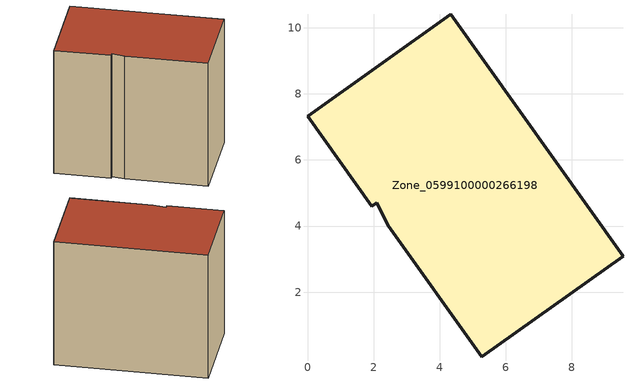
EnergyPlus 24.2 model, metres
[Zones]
Zone_0599100000266198
 floor ground (C_G): 2.45,4.01 2.1,4.7 1.94,4.59 0,7.32 4.33,10.41 9.55,3.09 5.28,0.04 z0
 wall outside (C_F): 9.55,3.09 4.33,10.41 0,7.32 1.94,4.59 2.1,4.7 2.45,4.01 5.28,0.04 9.55,3.09 z0:8.05
 roof outside (C_R): 2.1,4.7 2.45,4.01 5.28,0.04 9.55,3.09 4.33,10.41 0,7.32 1.94,4.59 z8.05
[BUILDING]
Pand.0599100000266198: North Axis=0; Terrain=City; Loads Convergence Tolerance Value=0.04; Temperature Convergence Tolerance Value=0.4; Solar Distribution=FullExterior; Maximum Number of Warmup Days=25; Minimum Number of Warmup Days=1
[Site:Location]
Rotterdam.The.Hague.AP_ZH_NLD Design_Conditions: Latitude=51.96; Longitude=4.45; Time Zone=1; Elevation=-4.5
[SITE:GROUNDTEMPERATURE:BUILDINGSURFACE]
18, 18, 18, 18, 18, 18, 18, 18, 18, 18, 18, 18
[MATERIAL] Thermal Absorptance=0.9; Solar Absorptance=0.7; Visible Absorptance=0.7
Name | Roughness | Thickness | Conductivity | Density | Specific Heat
G.TC.1975-1991 | MediumSmooth | 0.15 | 0.288461 | 540 | 1210
F.TC.1975-1991 | Rough | 0.3 | 0.230769 | 1920 | 840
R.TC.1975-1991 | MediumRough | 0.2 | 0.153846 | 1500 | 1000
[CONSTRUCTION]
C_G: G.TC.1975-1991
C_F: F.TC.1975-1991
C_R: R.TC.1975-1991
[ZONE]
Zone_0599100000266198: Type=1; Multiplier=1; Ceiling Height=Autocalculate; Volume=Autocalculate; Floor Area=autocalculate; Part of Total Floor Area=Yes
[ZONEINFILTRATION:DESIGNFLOWRATE]
Infil_Zone_0599100000266198: Zone or ZoneList or Space or SpaceList=Zone_0599100000266198; Schedule=AlwaysOn; Design Flow Rate Calculation Method=Flow/Area; Flow Rate per Floor Area=0.003; Constant Term Coefficient=1; Temperature Term Coefficient=0; Velocity Term Coefficient=0; Velocity Squared Term Coefficient=0
[HVACTEMPLATE:ZONE:IDEALLOADSAIRSYSTEM]
Zone_0599100000266198: Maximum Heating Supply Air Temperature=50; Minimum Cooling Supply Air Temperature=13; Maximum Heating Supply Air Humidity Ratio=0.0156; Minimum Cooling Supply Air Humidity Ratio=0.0077; Heating Limit=NoLimit; Cooling Limit=NoLimit; Dehumidification Control Type=ConstantSensibleHeatRatio; Cooling Sensible Heat Ratio=0.7; Dehumidification Setpoint=60; Humidification Control Type=None; Humidification Setpoint=30; Outdoor Air Method=None; Outdoor Air Flow Rate per Person=0.00944; Outdoor Air Flow Rate per Zone Floor Area=0; Outdoor Air Flow Rate per Zone=0; Demand Controlled Ventilation Type=None; Outdoor Air Economizer Type=NoEconomizer; Heat Recovery Type=None; Sensible Heat Recovery Effectiveness=0.7; Latent Heat Recovery Effectiveness=0.65
[ZONECONTROL:THERMOSTAT]
ThermostatControl_Zone_0599100000266198: Zone or ZoneList=Zone_0599100000266198; Control Type Schedule=DualSetpointControlType; Control 1=Thermostat_Zone_0599100000266198; Temperature Difference Between Cutout And Setpoint=0
[THERMOSTATSETPOINT:DUALSETPOINT]
Thermostat_Zone_0599100000266198: Heating Setpoint Temperature Schedule=HeatingSetpoint_Zone_0599100000266198; Cooling Setpoint Temperature Schedule=CoolingSetpoint_Zone_0599100000266198
[SCHEDULE:COMPACT]
HeatingSetpoint_Zone_0599100000266198: Through: 12/31, For: AllDays, Until: 24:00, 21
CoolingSetpoint_Zone_0599100000266198: Through: 12/31, For: AllDays, Until: 24:00, 24
DualSetpointControlType: Through: 12/31, For: AllDays, Until: 24:00, 4
AlwaysOn: Through: 12/31, For: AllDays, Until: 24:00, 1
